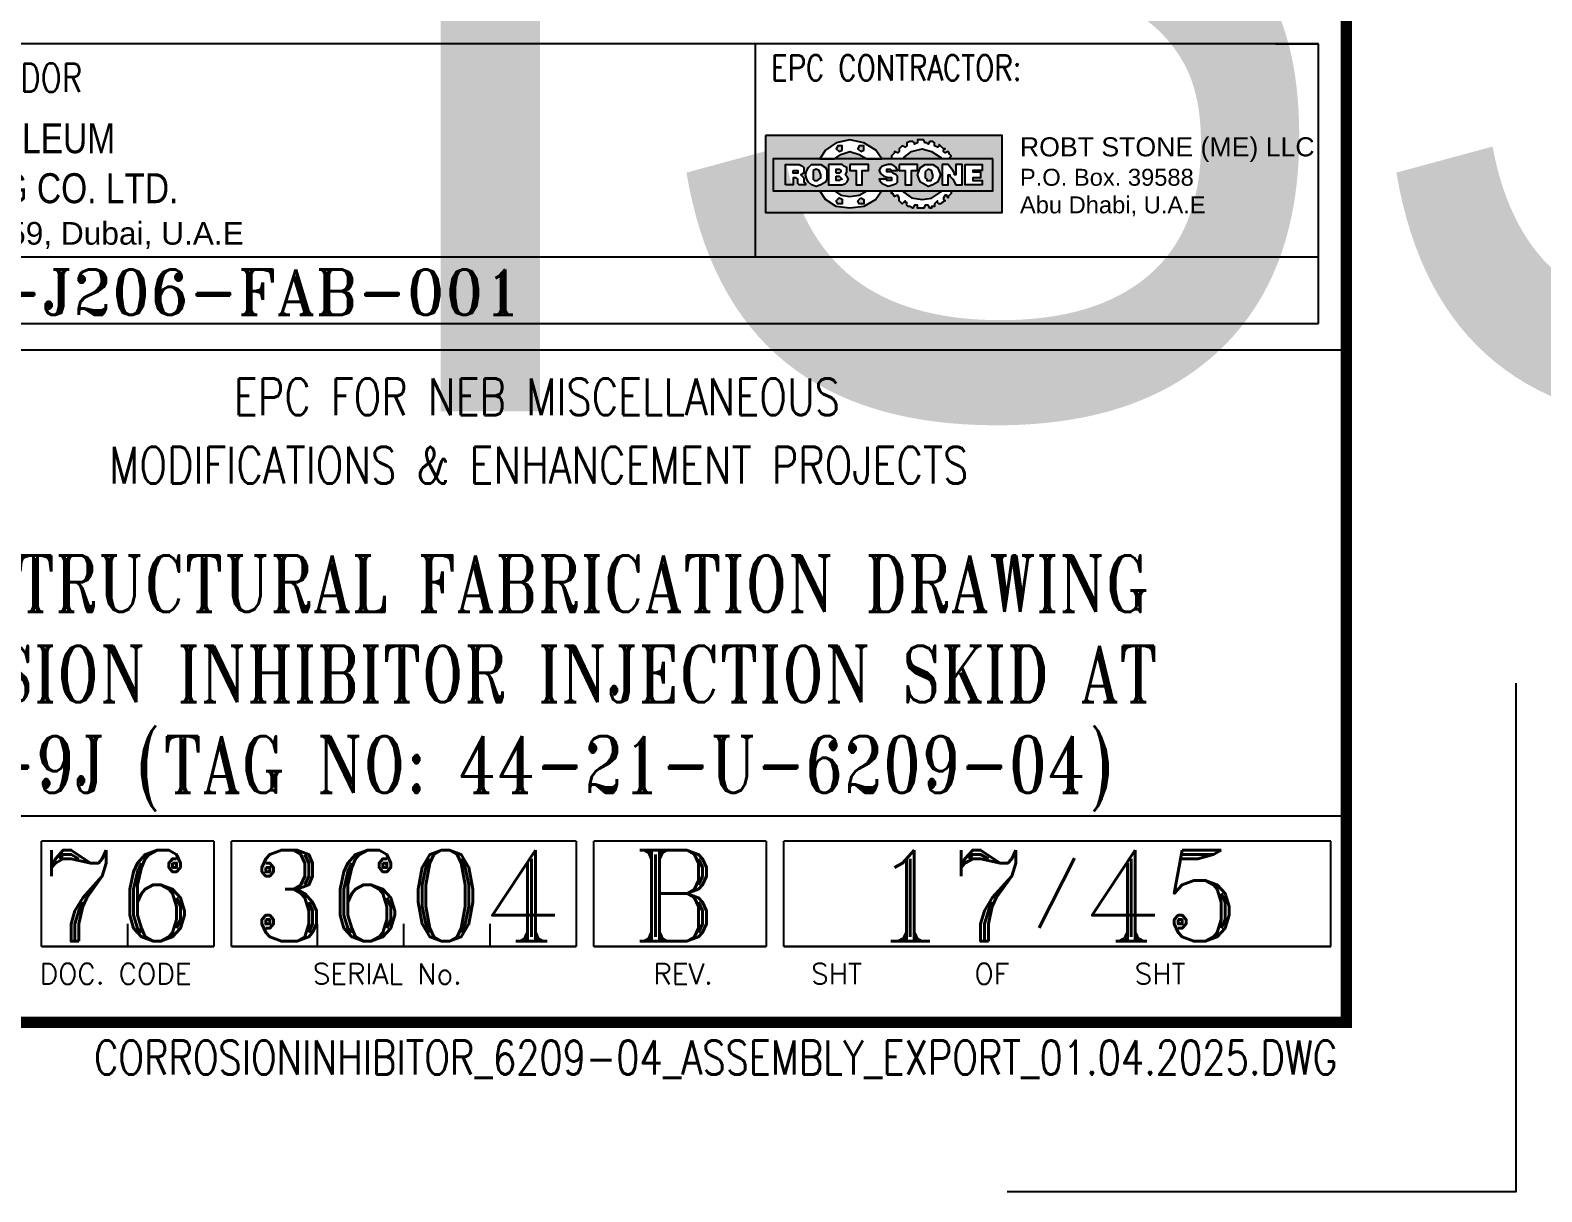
# Model space of a CAD drawing. Header units: millimetres. Extents: x 0 to 16187, y -20471 to 6290.
# Drawn here: x 9874.3 to 10008, y 3866.4 to 3969.2 of the extents above; entities that cross this region are included whole.
import ezdxf
from ezdxf.enums import TextEntityAlignment as Align

# ---------------------------------------------------------------- set-up
doc = ezdxf.new("R2018")
doc.units = ezdxf.units.MM
doc.layers.add('BORDER1', color=3, linetype='Continuous')
doc.layers.add('BORDER2', color=7, linetype='Continuous')
doc.styles.add('PENSPEN', font='arial.ttf')
doc.styles.add('ROMANC', font='ROMANC', dxfattribs={"height": 5})
doc.styles.add('ROMANS', font='ROMANS.shx', dxfattribs={"width": 0.8})
doc.styles.add('ROMANT', font='ROMANT', dxfattribs={"height": 4})

# ---------------------------------------------------------------- blocks, each defined once
blk = doc.blocks.new('P30319 LOGO')
h = blk.add_hatch(color=240)
h.paths.add_polyline_path([(1402.53, 121.05), (1401.71, 121.31), (1400.76, 121.05), (1400.08, 120.54), (1399.98, 120.41), (1403.42, 120.41), (1403.35, 120.54)], flags=0)
h.paths.add_polyline_path([(1403.34, 117.46), (1403.41, 117.59), (1399.99, 117.59), (1400.08, 117.46), (1400.76, 116.95), (1401.7, 116.82), (1402.53, 116.94)], flags=0)
h.paths.add_polyline_path([(1396.83, 117.59), (1393.97, 117.59), (1394.51, 117.2), (1395.32, 117.07), (1396.14, 117.21)], flags=0)
h.paths.add_polyline_path([(1396.14, 120.8), (1395.32, 121.05), (1394.51, 120.8), (1393.97, 120.41), (1396.83, 120.41)], flags=0)
h.paths.add_polyline_path([(1396.55, 121.57), (1396.14, 121.57), (1396.01, 121.31), (1396.28, 121.06), (1396.55, 121.18)], flags=0)
h.paths.add_polyline_path([(1394.65, 121.56), (1394.24, 121.57), (1394.11, 121.31), (1394.37, 121.06), (1394.65, 121.18)], flags=0)
h.paths.add_polyline_path([(1394.65, 116.83), (1394.37, 116.95), (1394.11, 116.69), (1394.24, 116.44), (1394.65, 116.44)], flags=0)
h.paths.add_polyline_path([(1394.11, 116.69), (1394.37, 116.95), (1394.65, 116.83), (1394.65, 116.44), (1394.24, 116.44)], flags=0)
h.paths.add_polyline_path([(1394.65, 116.83), (1394.65, 116.44), (1394.24, 116.44), (1394.11, 116.69), (1394.37, 116.95)], flags=0)
h.paths.add_polyline_path([(1398.14, 117.59), (1397.63, 116.82), (1396.55, 116.18), (1395.32, 116.05), (1394.1, 116.18), (1393.15, 116.82), (1392.65, 117.59), (1393.97, 117.59), (1394.51, 117.2), (1395.32, 117.07), (1396.14, 117.21), (1396.83, 117.59)], flags=16)
h.paths.add_polyline_path([(1404.16, 117.59), (1399.13, 117.59), (1398.99, 117.46), (1398.99, 117.33), (1399.13, 117.33), (1399.27, 117.08), (1399.54, 117.2), (1399.67, 116.95), (1399.67, 116.69), (1399.94, 116.43), (1400.22, 116.69), (1400.22, 116.56), (1400.35, 116.56), (1400.35, 116.31), (1400.49, 116.18), (1400.62, 116.18), (1400.9, 116.05), (1401.03, 116.31), (1401.3, 116.31), (1401.3, 116.05), (1401.85, 116.05), (1401.98, 116.31), (1402.25, 116.31), (1402.39, 116.05), (1402.53, 116.05), (1402.53, 116.18), (1402.8, 116.18), (1402.8, 116.43), (1403.07, 116.69), (1403.07, 116.56), (1403.2, 116.43), (1403.34, 116.43), (1403.48, 116.56), (1403.75, 116.69), (1403.61, 116.82), (1403.61, 116.95), (1403.75, 117.2), (1403.88, 117.2), (1404.02, 116.95), (1404.02, 117.08), (1404.29, 117.33), (1404.29, 117.46)], flags=16)
h.paths.add_polyline_path([(1396.83, 117.59), (1393.97, 117.59), (1394.51, 117.2), (1395.32, 117.07), (1396.14, 117.21)], flags=0)
h.paths.add_polyline_path([(1399.13, 120.41), (1404.16, 120.41), (1404.16, 120.54), (1404.29, 120.67), (1404.16, 120.8), (1404.02, 121.05), (1403.75, 120.93), (1403.61, 121.05), (1403.61, 121.18), (1403.75, 121.31), (1403.61, 121.31), (1403.21, 121.69), (1403.21, 121.57), (1403.07, 121.44), (1402.8, 121.57), (1402.8, 121.82), (1402.66, 121.95), (1402.39, 121.95), (1402.25, 121.7), (1402.12, 121.82), (1401.98, 121.82), (1401.84, 122.08), (1401.3, 122.08), (1401.3, 121.83), (1401.03, 121.7), (1401.03, 121.82), (1400.89, 121.95), (1400.62, 121.95), (1400.35, 121.82), (1400.35, 121.57), (1400.22, 121.44), (1399.94, 121.57), (1399.67, 121.31), (1399.67, 121.05), (1399.54, 120.93), (1399.27, 121.05), (1399.27, 120.93), (1398.99, 120.67), (1398.99, 120.54)], flags=16)
h.paths.add_polyline_path([(1388.53, 117.59), (1388.53, 120.41), (1407.95, 120.41), (1407.95, 117.59)], flags=16)
h.paths.add_polyline_path([(1396.55, 121.57), (1396.55, 121.18), (1396.28, 121.06), (1396.01, 121.31), (1396.14, 121.57)], flags=0)
h.paths.add_polyline_path([(1396.55, 121.57), (1396.55, 121.18), (1396.28, 121.06), (1396.01, 121.31), (1396.14, 121.57)], flags=0)
h.paths.add_polyline_path([(1392.65, 120.41), (1398.14, 120.41), (1397.63, 121.18), (1396.55, 121.82), (1395.32, 122.08), (1394.1, 121.82), (1393.15, 121.18)], flags=16)
h.paths.add_polyline_path([(1394.24, 121.57), (1394.65, 121.56), (1394.65, 121.18), (1394.37, 121.06), (1394.11, 121.31)], flags=0)
h.paths.add_polyline_path([(1408.78, 122.47), (1387.85, 122.47), (1387.85, 115.66), (1408.78, 115.66)])
h.paths.add_polyline_path([(1394.24, 121.57), (1394.65, 121.56), (1394.65, 121.18), (1394.37, 121.06), (1394.11, 121.31)], flags=0)
h.paths.add_polyline_path([(1396.28, 116.95), (1396.55, 116.82), (1396.55, 116.44), (1396.14, 116.44), (1396.01, 116.7)], flags=0)
h = blk.add_hatch(color=170)
h.paths.add_polyline_path([(1407.95, 120.41), (1388.53, 120.41), (1388.53, 117.59), (1407.95, 117.59)])
h.paths.add_polyline_path([(1400.76, 118.1), (1400.21, 118.1), (1400.21, 119.39), (1399.67, 119.39), (1399.67, 119.9), (1401.3, 119.9), (1401.3, 119.39), (1400.76, 119.39)], flags=16)
h.paths.add_polyline_path([(1401.58, 118.36), (1401.44, 118.62), (1401.3, 119), (1401.44, 119.38), (1401.57, 119.64), (1401.98, 119.9), (1402.66, 119.9), (1403.07, 119.64), (1403.2, 119.39), (1403.34, 119), (1403.2, 118.61), (1403.07, 118.36), (1402.66, 118.1), (1402.25, 117.97), (1401.84, 118.19)], flags=16)
h.paths.add_polyline_path([(1402.12, 118.49), (1402.12, 118.61), (1401.98, 118.74), (1401.98, 119.25), (1402.25, 119.51), (1402.53, 119.39), (1402.66, 119), (1402.66, 118.74), (1402.53, 118.62), (1402.52, 118.49)], flags=0)
h.paths.add_polyline_path([(1399.53, 118.36), (1399.4, 118.23), (1399.13, 118.1), (1398.72, 117.98), (1398.18, 118.23), (1398.04, 118.35), (1397.91, 118.62), (1398.58, 118.62), (1398.58, 118.49), (1398.99, 118.49), (1398.99, 118.75), (1398.72, 118.75), (1398.32, 118.87), (1398.04, 119.12), (1397.91, 119.38), (1398.04, 119.64), (1398.18, 119.77), (1398.72, 119.9), (1398.99, 119.9), (1399.27, 119.77), (1399.4, 119.64), (1399.54, 119.39), (1398.99, 119.39), (1398.86, 119.51), (1398.59, 119.51), (1398.59, 119.26), (1398.99, 119.26), (1399.13, 119.13), (1399.4, 119), (1399.54, 118.87)], flags=16)
h.paths.add_polyline_path([(1403.47, 118.1), (1403.47, 119.9), (1404.02, 119.9), (1404.43, 119.39), (1404.56, 119.13), (1404.56, 119), (1404.7, 119), (1404.7, 119.9), (1405.24, 119.9), (1405.24, 118.1), (1404.7, 118.1), (1404.43, 118.61), (1404.15, 118.87), (1404.15, 119), (1404.02, 119), (1404.02, 118.1)], flags=16)
h.paths.add_polyline_path([(1405.51, 118.1), (1405.51, 119.9), (1407.01, 119.9), (1407.01, 119.39), (1406.19, 119.39), (1406.19, 119.26), (1406.87, 119.26), (1406.87, 118.74), (1406.19, 118.74), (1406.19, 118.49), (1407.01, 118.49), (1407.01, 118.1)], flags=16)
h.paths.add_polyline_path([(1396.96, 119.39), (1396.41, 119.39), (1396.41, 118.1), (1395.87, 118.1), (1395.87, 119.39), (1395.33, 119.39), (1395.33, 119.9), (1396.96, 119.9)], flags=16)
h.paths.add_polyline_path([(1395.19, 118.62), (1395.05, 118.36), (1394.92, 118.23), (1394.65, 118.1), (1393.42, 118.1), (1393.42, 119.9), (1394.64, 119.9), (1394.78, 119.77), (1395.06, 119.64), (1395.06, 119.26), (1394.92, 119), (1395.05, 118.87)], flags=16)
h.paths.add_polyline_path([(1394.65, 118.62), (1394.51, 118.62), (1394.38, 118.49), (1394.1, 118.49), (1394.1, 118.87), (1394.38, 118.87)], flags=0)
h.paths.add_polyline_path([(1394.51, 119.26), (1394.38, 119.13), (1394.1, 119.13), (1394.1, 119.51), (1394.37, 119.51), (1394.51, 119.39)], flags=0)
h.paths.add_polyline_path([(1393.29, 118.61), (1393.15, 118.36), (1392.75, 118.1), (1392.34, 117.97), (1391.93, 118.1), (1391.66, 118.36), (1391.52, 118.62), (1391.39, 119), (1391.52, 119.38), (1391.66, 119.64), (1391.93, 119.9), (1392.75, 119.9), (1393.15, 119.64), (1393.29, 119.39)], flags=16)
h.paths.add_polyline_path([(1392.75, 118.74), (1392.47, 118.49), (1392.2, 118.49), (1392.07, 118.62), (1392.07, 119.39), (1392.34, 119.51), (1392.61, 119.39), (1392.75, 119)], flags=0)
h.paths.add_polyline_path([(1391.39, 118.1), (1390.84, 118.1), (1390.71, 118.23), (1390.71, 118.62), (1390.57, 118.74), (1390.3, 118.74), (1390.3, 118.1), (1389.62, 118.1), (1389.62, 119.9), (1390.84, 119.9), (1391.12, 119.77), (1391.25, 119.64), (1391.25, 119.13), (1390.98, 119), (1391.25, 118.74), (1391.25, 118.36), (1391.39, 118.23)], flags=16)
h.paths.add_polyline_path([(1390.71, 119.13), (1390.3, 119.13), (1390.3, 119.39), (1390.71, 119.39)], flags=0)
for points in [[(1432.96, 130.59), (1436.76, 130.59)], [(1436.76, 126.79), (1436.76, 130.59)], [(1398.14, 120.41), (1397.63, 121.18), (1396.55, 121.82), (1395.32, 122.08), (1394.1, 121.82), (1393.15, 121.18), (1392.65, 120.41), (1393.97, 120.41), (1394.51, 120.8), (1395.32, 121.05), (1396.14, 120.8), (1396.83, 120.41), (1398.14, 120.41)], [(1404.16, 120.41), (1404.16, 120.54), (1404.29, 120.67), (1404.16, 120.8), (1404.02, 121.05), (1403.75, 120.93), (1403.61, 121.05), (1403.61, 121.18), (1403.75, 121.31), (1403.61, 121.31), (1403.21, 121.69), (1403.21, 121.57), (1403.07, 121.44), (1402.8, 121.57), (1402.8, 121.82), (1402.66, 121.95), (1402.39, 121.95), (1402.25, 121.7), (1402.12, 121.82), (1401.98, 121.82), (1401.84, 122.08), (1401.3, 122.08), (1401.3, 121.83), (1401.03, 121.7), (1401.03, 121.82), (1400.89, 121.95), (1400.62, 121.95), (1400.35, 121.82), (1400.35, 121.57), (1400.22, 121.44), (1399.94, 121.57), (1399.67, 121.31), (1399.67, 121.05), (1399.54, 120.93), (1399.27, 121.05), (1399.27, 120.93), (1398.99, 120.67), (1398.99, 120.54), (1399.13, 120.41)], [(1394.65, 121.18), (1394.65, 121.56), (1394.24, 121.57), (1394.11, 121.31), (1394.37, 121.06), (1394.65, 121.18)], [(1396.28, 121.06), (1396.55, 121.18), (1396.55, 121.57), (1396.14, 121.57), (1396.01, 121.31), (1396.28, 121.06)], [(1399.98, 120.41), (1400.08, 120.54), (1400.76, 121.05), (1401.71, 121.31), (1402.53, 121.05), (1403.35, 120.54), (1403.42, 120.41)], [(1389.62, 118.1), (1389.62, 119.9), (1390.84, 119.9), (1391.12, 119.77), (1391.25, 119.64), (1391.25, 119.13), (1390.98, 119), (1391.25, 118.74), (1391.25, 118.36), (1391.39, 118.23), (1391.39, 118.1), (1390.84, 118.1), (1390.71, 118.23), (1390.71, 118.62), (1390.57, 118.74), (1390.3, 118.74), (1390.3, 118.1), (1389.62, 118.1)], [(1391.39, 119), (1391.52, 119.38), (1391.66, 119.64), (1391.93, 119.9), (1392.75, 119.9), (1393.15, 119.64), (1393.29, 119.39), (1393.29, 118.61), (1393.15, 118.36), (1392.75, 118.1), (1392.34, 117.97), (1391.93, 118.1), (1391.66, 118.36), (1391.52, 118.62), (1391.39, 119)], [(1392.07, 119.39), (1392.07, 118.62), (1392.2, 118.49), (1392.47, 118.49), (1392.75, 118.74), (1392.75, 119), (1392.61, 119.39), (1392.34, 119.51), (1392.07, 119.39)], [(1394.1, 119.13), (1394.1, 119.51), (1394.37, 119.51), (1394.51, 119.39), (1394.51, 119.26), (1394.38, 119.13), (1394.1, 119.13)], [(1395.33, 119.9), (1395.33, 119.39), (1395.87, 119.39), (1395.87, 118.1), (1396.41, 118.1), (1396.41, 119.39), (1396.96, 119.39), (1396.96, 119.9), (1395.33, 119.9)], [(1398.99, 119.39), (1399.54, 119.39), (1399.4, 119.64), (1399.27, 119.77), (1398.99, 119.9), (1398.72, 119.9), (1398.18, 119.77), (1398.04, 119.64), (1397.91, 119.38), (1398.04, 119.12), (1398.32, 118.87), (1398.72, 118.75), (1398.99, 118.75), (1398.99, 118.49), (1398.58, 118.49), (1398.58, 118.62), (1397.91, 118.62), (1398.04, 118.35), (1398.18, 118.23), (1398.72, 117.98), (1399.13, 118.1), (1399.4, 118.23), (1399.53, 118.36), (1399.54, 118.87), (1399.4, 119), (1399.13, 119.13), (1398.99, 119.26), (1398.59, 119.26), (1398.59, 119.51), (1398.86, 119.51), (1398.99, 119.39)], [(1399.67, 119.9), (1399.67, 119.39), (1400.21, 119.39), (1400.21, 118.1), (1400.76, 118.1), (1400.76, 119.39), (1401.3, 119.39), (1401.3, 119.9), (1399.67, 119.9)], [(1398.14, 117.59), (1397.63, 116.82), (1396.55, 116.18), (1395.32, 116.05), (1394.1, 116.18), (1393.15, 116.82), (1392.65, 117.59), (1393.97, 117.59), (1394.51, 117.2), (1395.32, 117.07), (1396.14, 117.21), (1396.83, 117.59), (1398.14, 117.59)], [(1394.65, 116.83), (1394.65, 116.44), (1394.24, 116.44), (1394.11, 116.69), (1394.37, 116.95), (1394.65, 116.83)], [(1396.28, 116.95), (1396.55, 116.82), (1396.55, 116.44), (1396.14, 116.44), (1396.01, 116.7), (1396.28, 116.95)], [(1404.16, 117.59), (1404.29, 117.46), (1404.29, 117.33), (1404.02, 117.08), (1404.02, 116.95), (1403.88, 117.2), (1403.75, 117.2), (1403.61, 116.95), (1403.61, 116.82), (1403.75, 116.69), (1403.48, 116.56), (1403.34, 116.43), (1403.2, 116.43), (1403.07, 116.56), (1403.07, 116.69), (1402.8, 116.43), (1402.8, 116.18), (1402.53, 116.18), (1402.53, 116.05), (1402.39, 116.05), (1402.25, 116.31), (1401.98, 116.31), (1401.85, 116.05), (1401.3, 116.05), (1401.3, 116.31), (1401.03, 116.31), (1400.9, 116.05), (1400.62, 116.18), (1400.49, 116.18), (1400.35, 116.31), (1400.35, 116.56), (1400.22, 116.56), (1400.22, 116.69), (1399.94, 116.43), (1399.67, 116.69), (1399.67, 116.95), (1399.54, 117.2), (1399.27, 117.08), (1399.13, 117.33), (1398.99, 117.33), (1398.99, 117.46), (1399.13, 117.59)], [(1399.99, 117.59), (1400.08, 117.46), (1400.76, 116.95), (1401.7, 116.82), (1402.53, 116.94), (1403.34, 117.46), (1403.41, 117.59)]]:
    blk.add_lwpolyline(points)
for points in [[(1387.85, 122.47), (1387.85, 115.66), (1408.78, 115.66), (1408.78, 122.47)], [(1407.95, 120.41), (1388.53, 120.41), (1388.53, 117.59), (1407.95, 117.59)], [(1390.3, 119.39), (1390.71, 119.39), (1390.71, 119.13), (1390.3, 119.13)], [(1393.42, 119.9), (1393.42, 118.1), (1394.65, 118.1), (1394.92, 118.23), (1395.05, 118.36), (1395.19, 118.62), (1395.05, 118.87), (1394.92, 119), (1395.06, 119.26), (1395.06, 119.64), (1394.78, 119.77), (1394.64, 119.9), (1393.42, 119.9)], [(1401.3, 119), (1401.44, 119.38), (1401.57, 119.64), (1401.98, 119.9), (1401.98, 119.9), (1402.66, 119.9), (1403.07, 119.64), (1403.2, 119.39), (1403.34, 119), (1403.2, 118.61), (1403.07, 118.36), (1402.66, 118.1), (1402.25, 117.97), (1401.84, 118.19), (1401.58, 118.36), (1401.44, 118.62)], [(1401.98, 119.25), (1401.98, 118.74), (1402.12, 118.61), (1402.12, 118.49), (1402.52, 118.49), (1402.53, 118.62), (1402.66, 118.74), (1402.66, 119), (1402.53, 119.39), (1402.25, 119.51)], [(1403.47, 118.1), (1404.02, 118.1), (1404.02, 119), (1404.15, 119), (1404.15, 118.87), (1404.43, 118.61), (1404.7, 118.1), (1405.24, 118.1), (1405.24, 119.9), (1404.7, 119.9), (1404.7, 119), (1404.56, 119), (1404.56, 119.13), (1404.43, 119.39), (1404.02, 119.9), (1403.47, 119.9), (1403.47, 118.1)], [(1405.51, 119.9), (1407.01, 119.9), (1407.01, 119.39), (1406.19, 119.39), (1406.19, 119.26), (1406.87, 119.26), (1406.87, 118.74), (1406.19, 118.74), (1406.19, 118.49), (1407.01, 118.49), (1407.01, 118.1), (1405.51, 118.1), (1405.51, 119.9)], [(1394.1, 118.87), (1394.38, 118.87), (1394.65, 118.62), (1394.51, 118.62), (1394.38, 118.49), (1394.1, 118.49), (1394.1, 118.87)]]:
    blk.add_lwpolyline(points, close=True)
at = {"layer": 'BORDER2'}
blk.add_line((1386.94, 130.64), (1386.94, 111.78), dxfattribs=at)
at = {"style": 'PENSPEN'}
blk.add_text('ROBT STONE (ME) LLC', height=1.6875, dxfattribs=at).set_placement((1410.36, 120.63))
at = {"color": 7, "style": 'PENSPEN'}
for s, p in [('P.O. Box. 39588', (1410.36, 118.03)), ('Abu Dhabi, U.A.E', (1410.36, 115.59))]:
    blk.add_text(s, height=1.5, dxfattribs=at).set_placement(p)
at = {"insert": (1301.85, 123.56), "char_height": 2.6518, "width": 61.2407, "attachment_point": 1, "style": 'PENSPEN'}
blk.add_mtext('{\\W0.8;CHINA PETROLEUM\\PENGINEERING CO. LTD.}', dxfattribs=at)
at = {"insert": (1301.89, 114.82), "char_height": 2.6518, "attachment_point": 1, "line_spacing_factor": 0.9, "style": 'PENSPEN'}
blk.add_mtext('{\\H0.75556x;\\C7;P.O. Box. 391059, \\H0.99999x;Dubai, U.A.E}', dxfattribs=at)
at = {"layer": 'BORDER2', "style": 'ROMANS', "width": 0.8}
blk.add_text('EPC CONTRACTOR:', height=2.25, dxfattribs=at).set_placement((1388.35, 127.35))
blk = doc.blocks.new('*U609')
at = {"layer": 'BORDER1', "color": 154, "true_color": 0x1859a9, "const_width": 1}
blk.add_lwpolyline([(1.81, 811), (1144, 811), (1144, 0), (0, 0), (0, 811)], close=True, dxfattribs=at)
at = {"layer": 'BORDER2'}
for p, q in [((1141.53, 86.58), (981.25, 86.58)), ((1141.53, 61.83), (1141.53, 86.58)), ((981.25, 67.73), (1141.53, 67.73)), ((981.25, 61.83), (1141.53, 61.83)), ((1143.57, 59.48), (978.57, 59.48)), ((1143.57, 18.23), (978.57, 18.23)), ((1043.84, 16.04), (1028.6, 16.04)), ((1028.6, 6.72), (1028.6, 16.04)), ((1043.84, 16.04), (1043.84, 6.72)), ((1045.4, 6.72), (1045.4, 16.04)), ((1075.89, 16.04), (1045.4, 16.04)), ((1075.89, 16.04), (1075.89, 6.72)), ((1092.69, 16.04), (1077.45, 16.04)), ((1077.45, 6.72), (1077.45, 16.04)), ((1092.69, 16.04), (1092.69, 6.72)), ((1094.25, 6.72), (1094.25, 16.04)), ((1142.62, 16.04), (1094.25, 16.04)), ((1142.62, 6.72), (1142.62, 16.04)), ((1036.22, 6.72), (1036.22, 8.72)), ((1053.02, 6.72), (1053.02, 8.72)), ((1060.65, 6.72), (1060.65, 8.72)), ((1068.27, 6.72), (1068.27, 8.72)), ((1028.6, 6.72), (1043.84, 6.72)), ((1043.84, 6.72), (1028.6, 6.72)), ((1045.4, 6.72), (1075.89, 6.72)), ((1075.89, 6.72), (1045.4, 6.72)), ((1077.45, 6.72), (1092.69, 6.72)), ((1092.69, 6.72), (1077.45, 6.72)), ((1094.25, 6.72), (1142.62, 6.72)), ((1142.62, 6.72), (1094.25, 6.72))]:
    blk.add_line(p, q, dxfattribs=at)
blk.add_lwpolyline([(1159, 30), (1159, -15), (1114, -15)], dxfattribs=at)
at = {"layer": 'BORDER2', "style": 'ROMANS', "width": 0.8}
blk.add_text('CONSULTANT/CONTRACTOR/VENDOR ', height=2.5, dxfattribs=at).set_placement((983.94, 82.33))
at = {"layer": 'BORDER2'}
for s, height, style, p in [('/', 4.03, 'ROMANC', (1116.5, 9.71)), ('DOC. CODE', 1.811, 'ROMANS', (1028.43, 3.38)), ('SERIAL No.', 1.811, 'ROMANS', (1052.59, 3.38)), ('REV.', 1.811, 'ROMANS', (1082.71, 3.38)), (' SHT       OF        SHT', 1.8106, 'ROMANS', (1095.42, 3.38))]:
    blk.add_text(s, height=height, dxfattribs=dict(at, style=style)).set_placement(p)
at = {"layer": 'BORDER2', "insert": (1143.2, -4.91), "char_height": 3, "attachment_point": 9, "style": 'ROMANS'}
blk.add_mtext('CORROSIONINHIBITOR_6209-04_ASSEMBLY_EXPORT_01.04.2025.DWG', dxfattribs=at)
at = {"layer": 'BORDER2', "flags": 8}
for tag, height, style, p in [('REV-A', 3.24, 'ROMANS', (986.93, 140.25)), ('RE-A', 8.06, 'ROMANT', (1084.63, 7.17))]:
    blk.add_attdef(tag, text='', height=height, dxfattribs=dict(at, style=style)).set_placement(p, align=Align.CENTER)
at = {"layer": 'BORDER2', "style": 'ROMANS', "width": 3.830216}
blk.add_attdef('DATE-A', text='', height=3.24, dxfattribs=at).set_placement((995.51, 140.25), (1008.51, 140.25), align=Align.FIT)
at = {"layer": 'BORDER2'}
for tag, height, style, p in [('DRN-A', 3.24, 'ROMANS', (1018.38, 140.25)), ('CHD-A', 3.24, 'ROMANS', (1032.35, 140.25)), ('APD-A', 3.24, 'ROMANS', (1046.64, 140.25)), ('CONS_CONT_VEND', 4.2, 'ROMANC', (1061.39, 72.83))]:
    blk.add_attdef(tag, text='', height=height, dxfattribs=dict(at, style=style)).set_placement(p, align=Align.CENTER)
at = {"layer": 'BORDER2', "style": 'ROMANS', "width": 0.8}
for tag, p, height in [('1:X', (997.23, 122.55), 3.5), ('LOC', (1042.74, 122.55), 3.5), ('PROJ_NO', (1118.64, 122.55), 3.5), ('CONS_DRG_NO', (1011, 63), 3)]:
    blk.add_attdef(tag, p, '', height=height, dxfattribs=at)
at = {"layer": 'BORDER2', "lineweight": 30, "width": 0.8, "flags": 104}
blk.add_attdef('COMMENTS-A', text='', height=2.2, dxfattribs=at).set_placement((1055.21, 142.07), align=Align.MIDDLE_LEFT)
at = {"layer": 'BORDER2', "style": 'ROMANS', "width": 0.8}
for tag, p in [('PROJECT_TITLE_1', (1061.07, 55.35)), ('PROJECT_TITLE_2', (1061.07, 49.3))]:
    blk.add_attdef(tag, text='', height=3.5, dxfattribs=at).set_placement(p, align=Align.MIDDLE)
at = {"layer": 'BORDER2', "style": 'ROMANT', "width": 0.8}
for tag, p in [('DRG_TITLE_1', (1061.07, 36.31)), ('DRG_TITLE_2', (1061.07, 28.31)), ('DRG_TITLE_3', (1061.07, 20.31))]:
    blk.add_attdef(tag, text='', height=5, dxfattribs=at).set_placement(p, align=Align.CENTER)
at = {"layer": 'BORDER2', "style": 'ROMANT'}
for tag, p in [('AR', (995, 7.17)), ('PA', (1011.74, 7.17)), ('DC', (1028.45, 7.17)), ('TS', (1120.84, 7.17))]:
    blk.add_attdef(tag, p, '', height=8.06, dxfattribs=at)
for tag, p in [('SRNO', (1074.7, 7.17)), ('SH', (1115.8, 7.18))]:
    blk.add_attdef(tag, text='', height=8.06, dxfattribs=at).set_placement(p, align=Align.RIGHT)
at = {"layer": 'BORDER2', "style": 'ROMANS', "flags": 2}
blk.add_attdef('TB_VERSION', text='', height=2, dxfattribs=at).set_placement((1, -1), align=Align.TOP_LEFT)

msp = doc.modelspace()

# ---------------------------------------------------------------- block references
msp.add_blockref('P30319 LOGO', (8551.51318, 3837.4348))
at = {"layer": 'BORDER1'}
ref = msp.add_blockref('*U609', (8846.73852, 3881.44049), dxfattribs=at)
ref.add_attrib('DC', '76', (9875.18593, 3888.61253), dxfattribs={"layer": 'BORDER2', "height": 8.064, "style": 'ROMANT'})
ref.add_attrib('SRNO', '3604', dxfattribs={"layer": 'BORDER2', "height": 8.064, "style": 'ROMANT'}).set_placement((9921.43651, 3888.61253), align=Align.RIGHT)
ref.add_attrib('SH', '17', dxfattribs={"layer": 'BORDER2', "height": 8.064, "style": 'ROMANT'}).set_placement((9962.5413, 3888.617), align=Align.RIGHT)
ref.add_attrib('TS', '45', (9967.57762, 3888.61253), dxfattribs={"layer": 'BORDER2', "height": 8.064, "style": 'ROMANT'})
ref.add_attrib('DRG_TITLE_1', '(PKG-30) STRUCTURAL FABRICATION DRAWING ', dxfattribs={"layer": 'BORDER2', "height": 5, "style": 'ROMANT', "width": 0.8}).set_placement((9907.80673, 3917.75279), align=Align.CENTER)
ref.add_attrib('DRG_TITLE_2', 'FOR CORROSION INHIBITOR INJECTION SKID AT ', dxfattribs={"layer": 'BORDER2', "height": 5, "style": 'ROMANT', "width": 0.8}).set_placement((9907.80673, 3909.75279), align=Align.CENTER)
ref.add_attrib('DRG_TITLE_3', 'CLUSTER-9J (TAG NO: 44-21-U-6209-04)', dxfattribs={"layer": 'BORDER2', "height": 5, "style": 'ROMANT', "width": 0.8}).set_placement((9907.80673, 3901.75279), align=Align.CENTER)
ref.add_attrib('PROJECT_TITLE_1', 'EPC FOR NEB MISCELLANEOUS', dxfattribs={"layer": 'BORDER2', "height": 3.25, "style": 'ROMANS', "width": 0.8}).set_placement((9919.15258, 3936.79397), align=Align.MIDDLE)
ref.add_attrib('PROJECT_TITLE_2', 'MODIFICATIONS & ENHANCEMENT PROJECTS', dxfattribs={"layer": 'BORDER2', "height": 3.25, "style": 'ROMANS', "width": 0.8}).set_placement((9919.31248, 3930.74102), align=Align.MIDDLE)
lines = msp.add_mtext('\\W0.80000;ISSUED FOR REVIEW\\P', dxfattribs={"layer": 'BORDER2', "insert": (9901.94849, 4023.51493), "char_height": 88, "attachment_point": 1})
ref.add_attrib('COMMENTS-A', '', (9901.94849, 4023.51493), dxfattribs={"flags": 104}).embed_mtext(lines)
ref.add_attrib('RE-A', 'B', dxfattribs={"layer": 'BORDER2', "height": 8.064, "style": 'ROMANT'}).set_placement((9931.37348, 3888.61253), align=Align.CENTER)

# ---------------------------------------------------------------- texts
at = {"insert": (9864.22662, 3948.04029), "char_height": 4, "width": 60.5791643, "attachment_point": 1, "style": 'ROMANT'}
msp.add_mtext('TF-J206-FAB-001', dxfattribs=at)

doc.saveas('drawing.dxf')
